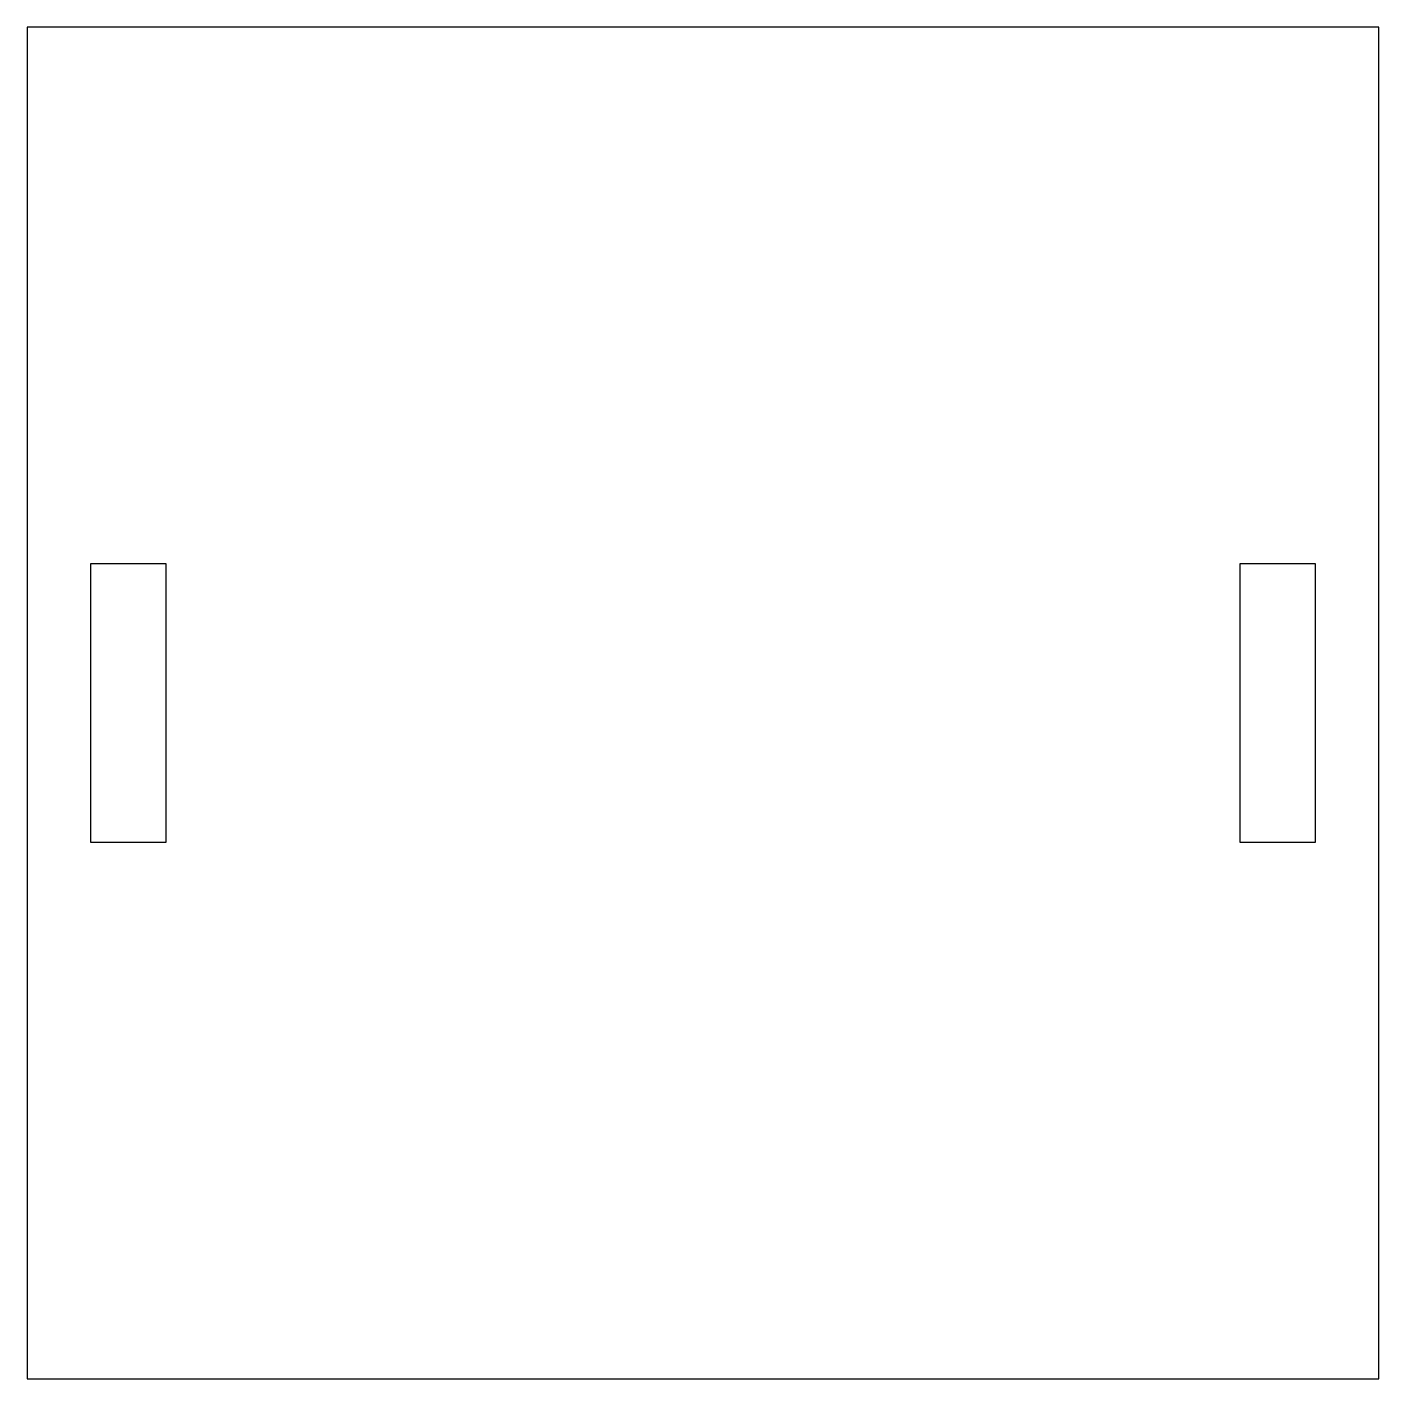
# Model space of a CAD drawing. Header units: millimetres. Extents: x 0 to 100, y -100 to 0.
import ezdxf

# ---------------------------------------------------------------- set-up
doc = ezdxf.new("R2010")
doc.units = ezdxf.units.MM

msp = doc.modelspace()

# ---------------------------------------------------------------- linework, layer by layer
at = {"color": 7, "linetype": 'Continuous', "lineweight": 25}
for p, q in [((0, 0), (0, -100)), ((100, 0), (0, 0)), ((100, -100), (100, 0)), ((4.7, -39.7), (4.7, -60.3)), ((10.3, -39.7), (4.7, -39.7)), ((10.3, -60.3), (10.3, -39.7)), ((89.7, -39.7), (89.7, -60.3)), ((95.3, -39.7), (89.7, -39.7)), ((95.3, -60.3), (95.3, -39.7)), ((4.7, -60.3), (10.3, -60.3)), ((89.7, -60.3), (95.3, -60.3)), ((0, -100), (100, -100))]:
    msp.add_line(p, q, dxfattribs=at)

doc.saveas('drawing.dxf')
